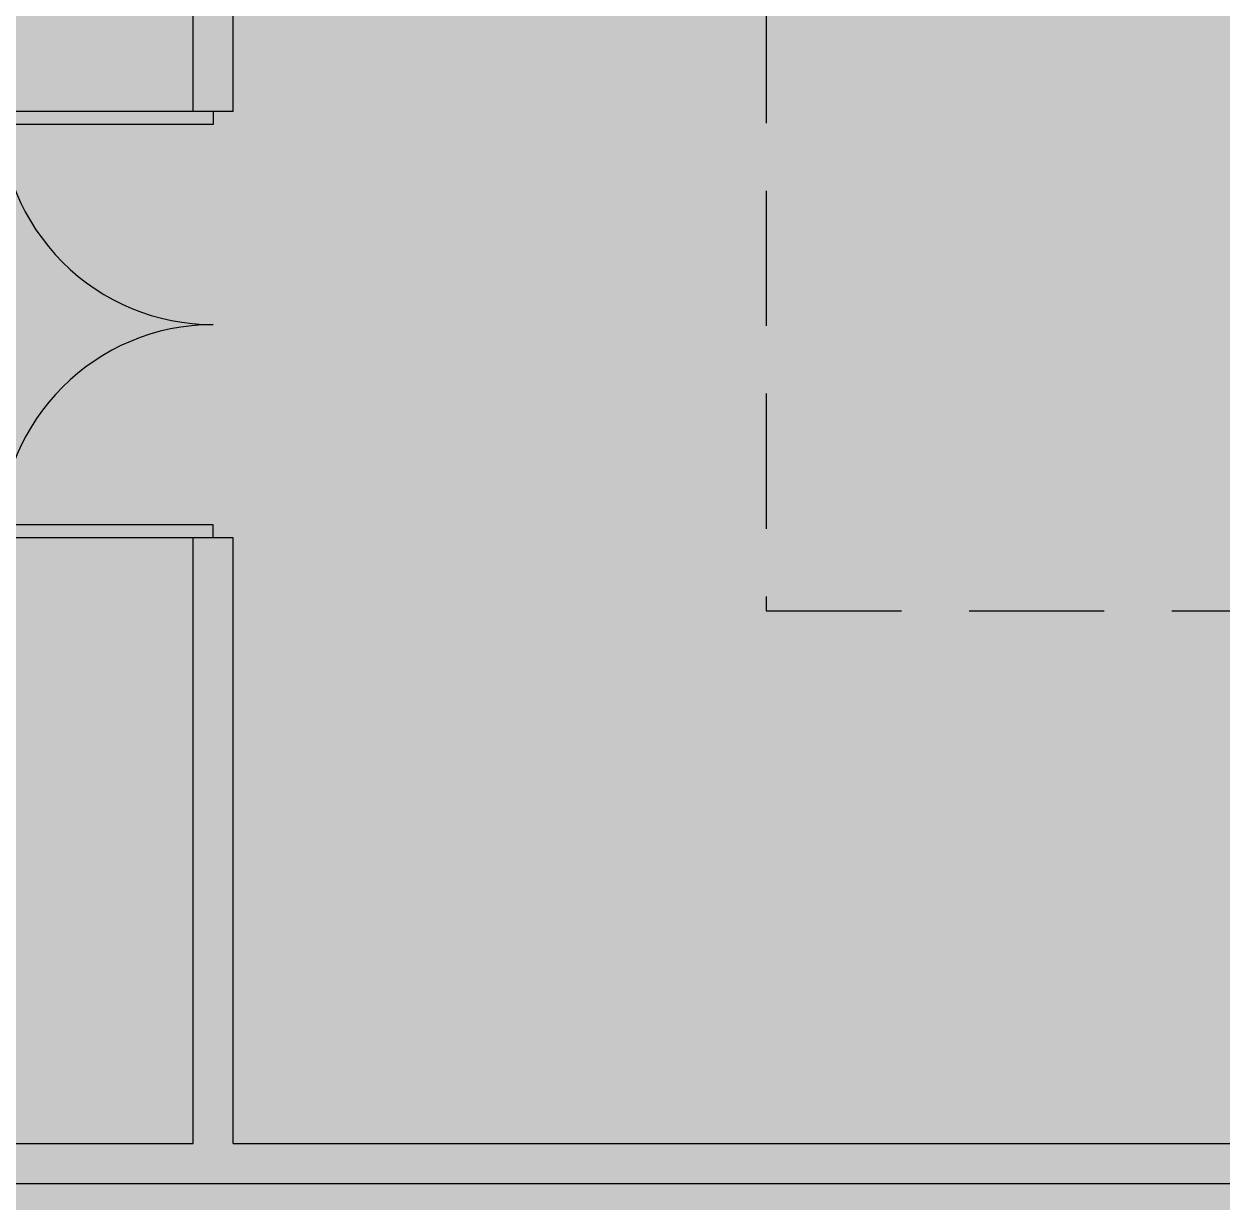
# Model space of a CAD drawing. Header units: centimetres. Extents: x 0 to 1099704, y -139216 to 99734.
# Drawn here: x 851988 to 852437.8, y -24907.5 to -24465.2 of the extents above; entities that cross this region are included whole.
import ezdxf

# ---------------------------------------------------------------- set-up
doc = ezdxf.new("R2010")
doc.units = ezdxf.units.CM
doc.header["$LTSCALE"] = 4
doc.linetypes.add('HIDDENX2', pattern=[19.05, 12.7, -6.35])
for name, color, linetype in [('0.2', 2, 'Continuous'), ('0.4', 4, 'Continuous'), ('0.6', 6, 'Continuous'), ('02-CONT', 2, 'Continuous')]:
    doc.layers.add(name, color=color, linetype=linetype)

# ---------------------------------------------------------------- blocks, each defined once
blk = doc.blocks.new('1_00')
for p, q in [((-129.17, 59.05), (-129.17, 109.05)), ((-129.17, 109.05), (-126.17, 109.05)), ((-126.17, 59.05), (-126.17, 109.05)), ((-29.17, 109.05), (-32.17, 109.05)), ((-32.17, 59.05), (-32.17, 109.05)), ((-29.17, 59.05), (-29.17, 109.05)), ((-129.17, 59.05), (-126.17, 59.05)), ((-29.17, 59.05), (-32.17, 59.05))]:
    blk.add_line(p, q)
at = {"color": 1}
for centre, start, end in [((-129.17, 59.05), 0, 90), ((-29.17, 59.05), 90, 180)]:
    blk.add_arc(centre, 50, start, end, dxfattribs=at)

msp = doc.modelspace()

# ---------------------------------------------------------------- hatches: boundary and pattern name
at = {"layer": '0.2', "true_color": 0x000000}
h = msp.add_hatch(color=18, dxfattribs=at)
h.dxf.hatch_style = 1
h.paths.add_polyline_path([(850941.818, -24885.58), (850841.818, -24885.58), (850841.818, -24900.58), (850941.818, -24900.58)])
h.paths.add_polyline_path([(851515.019, -24885.58), (851378.418, -24885.58), (851378.418, -24468.739), (851378.418, -24285.58), (851435.019, -24285.58), (851435.019, -24270.58), (851363.418, -24270.58), (851251.818, -24270.58), (851251.818, -24285.58), (851363.418, -24285.58), (851363.418, -24885.58), (851141.818, -24885.58), (851141.818, -24900.58), (851363.418, -24900.58), (851515.019, -24900.58)])
h.paths.add_polyline_path([(851051.818, -24270.58), (850971.818, -24270.58), (850971.818, -24285.58), (851051.818, -24285.58)])
h.paths.add_polyline_path([(850811.818, -24278.08), (850811.818, -24270.58), (850731.818, -24270.58), (850731.818, -24285.58), (850811.818, -24285.58)])
h.paths.add_polyline_path([(853145.217, -24885.58), (852066.62, -24885.58), (852066.62, -24658.08), (852051.62, -24658.08), (852051.62, -24885.58), (851915.019, -24885.58), (851915.019, -24900.58), (852066.62, -24900.58), (853145.217, -24900.58)])
h.paths.add_polyline_path([(852066.62, -24270.58), (851995.019, -24270.58), (851995.019, -24285.58), (852051.62, -24285.58), (852051.62, -24498.08), (852059.12, -24498.08), (852066.62, -24498.08)])
h.paths.add_polyline_path([(851845.019, -24270.58), (851795.019, -24270.58), (851795.019, -24285.58), (851845.019, -24285.58)])
h.paths.add_polyline_path([(851635.019, -24270.58), (851585.019, -24270.58), (851585.019, -24285.58), (851635.019, -24285.58), (851635.019, -24278.08)])
h.paths.add_polyline_path([(853145.217, -23970.58), (852683.217, -23970.58), (852683.217, -22985.897), (852668.217, -22985.897), (852668.217, -23985.58), (853145.217, -23985.58)])
h.paths.add_polyline_path([(852903.217, -22819.58), (852985.217, -22819.58), (852985.217, -22804.58), (852903.217, -22804.58), (852903.217, -22789.58), (852888.217, -22789.58), (852888.217, -22804.58), (852888.217, -22881.112), (852668.217, -22881.112), (852668.217, -22896.112), (852668.217, -22985.897), (852683.217, -22985.897), (852683.217, -22896.112), (852888.217, -22896.112), (852888.217, -22985.897), (852903.217, -22985.897), (852903.217, -22934.389)])
at = {"layer": '0.4', "true_color": 0xf8f3ec}
h = msp.add_hatch(color=7, dxfattribs=at)
h.dxf.hatch_style = 1
h.paths.add_polyline_path([(861342.461, -28259.322), (861342.461, -19037.773), (839953.654, -19037.773), (839953.654, -28259.322)])

# ---------------------------------------------------------------- linework, layer by layer
at = {"layer": '0.4', "linetype": 'HIDDENX2'}
msp.add_lwpolyline([(851638.217, -24070.58), (852266.62, -24070.58), (852266.62, -24685.58), (852945.217, -24685.58), (852945.217, -24185.58), (852468.217, -24185.58)], dxfattribs=at)
at = {"layer": '0.6'}
for p, q in [((852066.62, -24498.08), (852051.62, -24498.08)), ((852066.62, -24658.08), (852051.62, -24658.08)), ((852066.62, -24885.58), (853145.217, -24885.58)), ((852066.62, -24900.58), (853145.217, -24900.58))]:
    msp.add_line(p, q, dxfattribs=at)
for points in [[(852066.62, -24498.08), (852066.62, -24270.58), (851995.019, -24270.58)], [(852051.62, -24498.08), (852051.62, -24285.58), (851995.019, -24285.58)], [(851915.019, -24885.58), (852051.62, -24885.58), (852051.62, -24658.08)], [(852066.62, -24885.58), (852066.62, -24658.08)], [(851915.019, -24900.58), (852066.62, -24900.58)]]:
    msp.add_lwpolyline(points, dxfattribs=at)

# ---------------------------------------------------------------- block references
at = {"layer": '02-CONT', "xscale": 1.599999999999993, "yscale": 1.599999999999993, "zscale": 1.599999999999993, "rotation": 89.99999999999999}
msp.add_blockref('1_00', (852153.604, -24451.403), dxfattribs=at)

doc.saveas('drawing.dxf')
